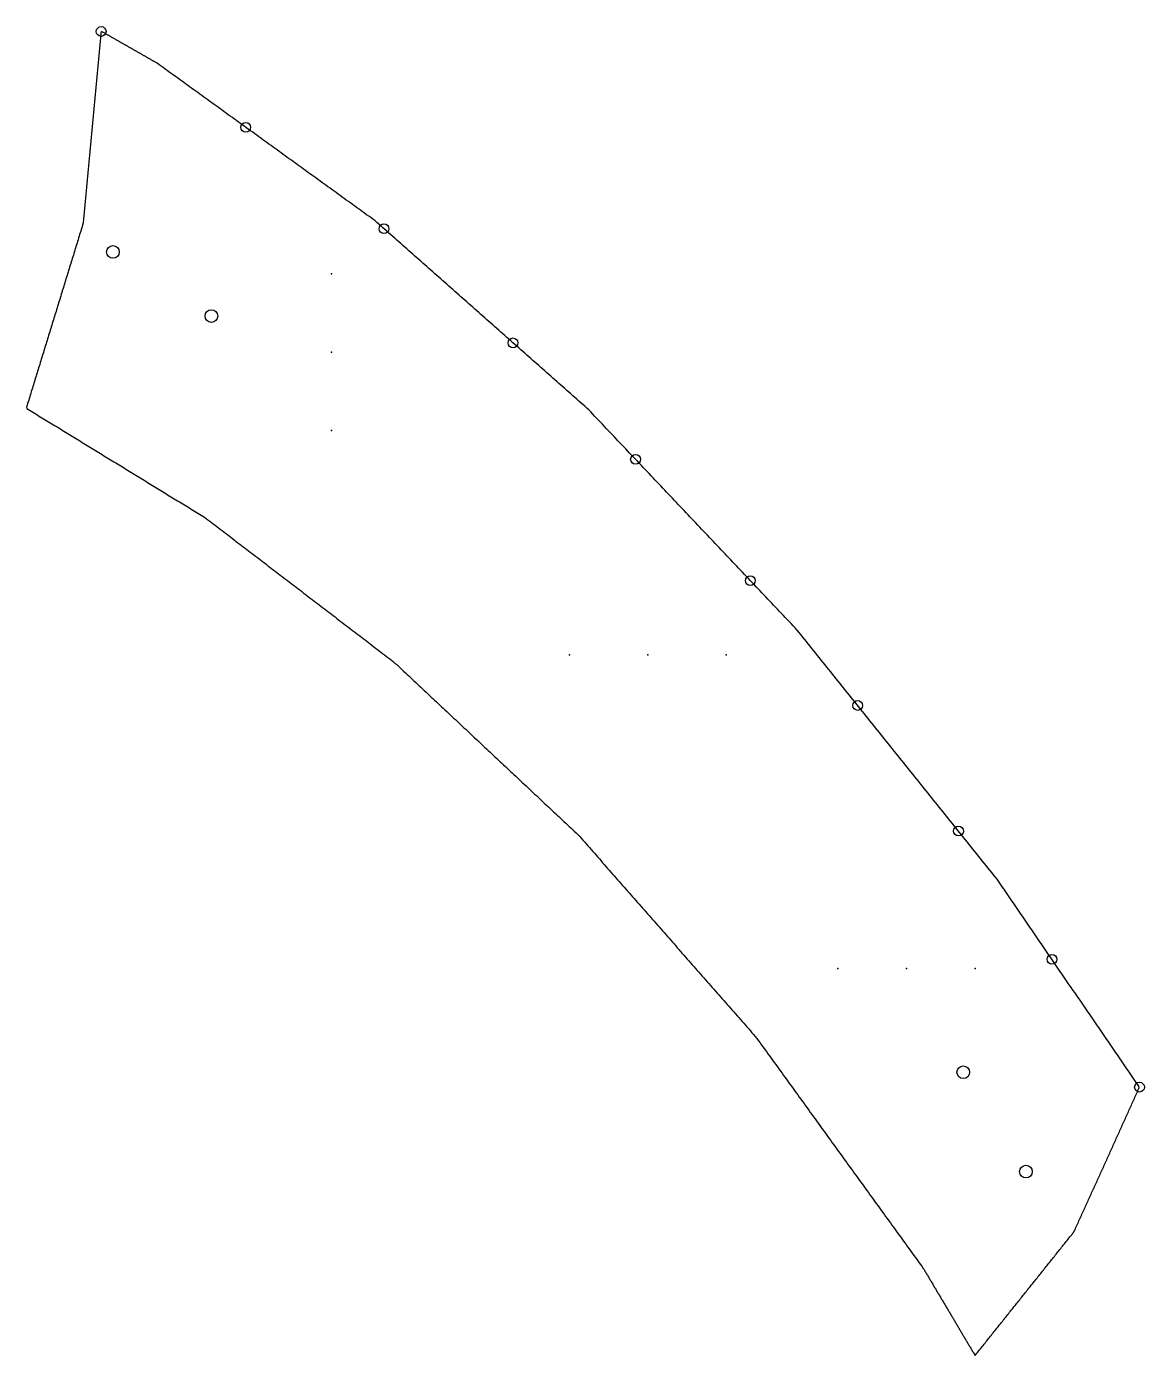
# Model space of a CAD drawing. Extents: x 2 to 431, y 2 to 326.
# Drawn here: x 274.5 to 331.5, y 1.6 to 69.4 of the extents above; entities that cross this region are included whole.
import ezdxf

# ---------------------------------------------------------------- set-up
doc = ezdxf.new("R2010")
doc.units = 0
doc.layers.get('0').update_dxf_attribs({"linetype": 'CONTINUOUS'})
for name, color, linetype in [('DRILLING', 3, 'CONTINUOUS'), ('ENGRAVE', 4, 'CONTINUOUS'), ('RIB_INDICATION', 1, 'CONTINUOUS')]:
    doc.layers.add(name, color=color, linetype=linetype)

# ---------------------------------------------------------------- blocks, each defined once
blk = doc.blocks.new('*U170')
at = {"layer": 'ENGRAVE'}
blk.add_point((0, 0), dxfattribs=at)
blk = doc.blocks.new('*U171')
at = {"layer": 'ENGRAVE', "color": 0, "linetype": 'BYBLOCK'}
for p in [(0, 0), (3.5, 0), (7, 0)]:
    blk.add_blockref('*U170', p, dxfattribs=at)
blk = doc.blocks.new('*U172')
at = {"layer": 'ENGRAVE'}
blk.add_point((0, 0), dxfattribs=at)
blk = doc.blocks.new('*U173')
at = {"layer": 'ENGRAVE', "color": 0, "linetype": 'BYBLOCK'}
for p in [(0, 0), (4, 0), (8, 0)]:
    blk.add_blockref('*U172', p, dxfattribs=at)
blk = doc.blocks.new('*U174')
at = {"layer": 'ENGRAVE'}
blk.add_point((0, 0), dxfattribs=at)
blk = doc.blocks.new('*U175')
at = {"layer": 'ENGRAVE', "color": 0, "linetype": 'BYBLOCK'}
for p in [(0, 0), (4, 0), (8, 0)]:
    blk.add_blockref('*U174', p, dxfattribs=at)

msp = doc.modelspace()

# ---------------------------------------------------------------- linework, layer by layer
msp.add_polyline3d([(278.26, 69.191, 0), (278.252, 69.1, 0), (278.243, 69.009, 0), (278.235, 68.918, 0), (278.226, 68.827, 0), (278.217, 68.737, 0), (278.209, 68.646, 0), (278.2, 68.555, 0), (278.192, 68.464, 0), (278.183, 68.374, 0), (278.175, 68.283, 0), (278.166, 68.192, 0), (278.157, 68.101, 0), (278.149, 68.01, 0), (278.14, 67.92, 0), (278.132, 67.829, 0), (278.123, 67.738, 0), (278.115, 67.647, 0), (278.106, 67.556, 0), (278.097, 67.466, 0), (278.089, 67.375, 0), (278.08, 67.284, 0), (278.072, 67.193, 0), (278.063, 67.103, 0), (278.055, 67.012, 0), (278.046, 66.921, 0), (278.037, 66.83, 0), (278.029, 66.739, 0), (278.02, 66.649, 0), (278.012, 66.558, 0), (278.003, 66.467, 0), (277.995, 66.376, 0), (277.986, 66.285, 0), (277.977, 66.195, 0), (277.969, 66.104, 0), (277.96, 66.013, 0), (277.952, 65.922, 0), (277.943, 65.832, 0), (277.935, 65.741, 0), (277.926, 65.65, 0), (277.917, 65.559, 0), (277.909, 65.468, 0), (277.9, 65.377, 0), (277.892, 65.287, 0), (277.883, 65.196, 0), (277.875, 65.105, 0), (277.866, 65.014, 0), (277.857, 64.924, 0), (277.849, 64.833, 0), (277.84, 64.742, 0), (277.832, 64.651, 0), (277.823, 64.561, 0), (277.815, 64.47, 0), (277.806, 64.379, 0), (277.797, 64.288, 0), (277.789, 64.197, 0), (277.78, 64.106, 0), (277.772, 64.016, 0), (277.763, 63.925, 0), (277.755, 63.834, 0), (277.746, 63.743, 0), (277.737, 63.653, 0), (277.729, 63.562, 0), (277.72, 63.471, 0), (277.712, 63.38, 0), (277.703, 63.289, 0), (277.695, 63.199, 0), (277.686, 63.108, 0), (277.677, 63.017, 0), (277.669, 62.926, 0), (277.66, 62.836, 0), (277.652, 62.745, 0), (277.643, 62.654, 0), (277.635, 62.563, 0), (277.626, 62.472, 0), (277.617, 62.382, 0), (277.609, 62.291, 0), (277.6, 62.2, 0), (277.592, 62.109, 0), (277.583, 62.019, 0), (277.575, 61.928, 0), (277.566, 61.837, 0), (277.557, 61.746, 0), (277.549, 61.655, 0), (277.54, 61.565, 0), (277.532, 61.474, 0), (277.523, 61.383, 0), (277.515, 61.292, 0), (277.506, 61.201, 0), (277.497, 61.111, 0), (277.489, 61.02, 0), (277.48, 60.929, 0), (277.472, 60.838, 0), (277.463, 60.748, 0), (277.455, 60.657, 0), (277.446, 60.566, 0), (277.437, 60.475, 0), (277.429, 60.384, 0), (277.42, 60.294, 0), (277.412, 60.203, 0), (277.403, 60.112, 0), (277.395, 60.021, 0), (277.386, 59.93, 0), (277.377, 59.84, 0), (277.369, 59.749, 0), (277.36, 59.658, 0), (277.352, 59.567, 0), (277.344, 59.484, 0), (277.343, 59.474, 0), (277.342, 59.465, 0), (277.341, 59.456, 0), (277.34, 59.447, 0), (277.338, 59.437, 0), (277.337, 59.428, 0), (277.335, 59.419, 0), (277.334, 59.41, 0), (277.332, 59.4, 0), (277.331, 59.391, 0), (277.329, 59.382, 0), (277.327, 59.373, 0), (277.325, 59.364, 0), (277.323, 59.354, 0), (277.321, 59.345, 0), (277.319, 59.336, 0), (277.316, 59.327, 0), (277.314, 59.318, 0), (277.311, 59.309, 0), (277.309, 59.3, 0), (277.306, 59.291, 0), (277.297, 59.261, 0), (277.27, 59.174, 0), (277.243, 59.086, 0), (277.216, 58.999, 0), (277.19, 58.912, 0), (277.163, 58.825, 0), (277.136, 58.738, 0), (277.109, 58.651, 0), (277.082, 58.563, 0), (277.055, 58.476, 0), (277.029, 58.389, 0), (277.002, 58.302, 0), (276.975, 58.215, 0), (276.948, 58.128, 0), (276.921, 58.041, 0), (276.894, 57.953, 0), (276.868, 57.866, 0), (276.841, 57.779, 0), (276.814, 57.692, 0), (276.787, 57.605, 0), (276.76, 57.518, 0), (276.734, 57.431, 0), (276.707, 57.343, 0), (276.68, 57.256, 0), (276.653, 57.169, 0), (276.626, 57.082, 0), (276.599, 56.995, 0), (276.573, 56.907, 0), (276.546, 56.82, 0), (276.519, 56.733, 0), (276.492, 56.646, 0), (276.465, 56.559, 0), (276.438, 56.472, 0), (276.412, 56.385, 0), (276.385, 56.297, 0), (276.358, 56.21, 0), (276.331, 56.123, 0), (276.304, 56.036, 0), (276.278, 55.949, 0), (276.251, 55.862, 0), (276.224, 55.775, 0), (276.197, 55.687, 0), (276.17, 55.6, 0), (276.143, 55.513, 0), (276.117, 55.426, 0), (276.09, 55.339, 0), (276.063, 55.252, 0), (276.036, 55.164, 0), (276.009, 55.077, 0), (275.982, 54.99, 0), (275.956, 54.903, 0), (275.929, 54.816, 0), (275.902, 54.729, 0), (275.875, 54.642, 0), (275.848, 54.554, 0), (275.822, 54.467, 0), (275.795, 54.38, 0), (275.768, 54.293, 0), (275.741, 54.206, 0), (275.714, 54.119, 0), (275.687, 54.031, 0), (275.661, 53.944, 0), (275.634, 53.857, 0), (275.607, 53.77, 0), (275.58, 53.683, 0), (275.553, 53.596, 0), (275.526, 53.508, 0), (275.5, 53.421, 0), (275.473, 53.334, 0), (275.446, 53.247, 0), (275.419, 53.16, 0), (275.392, 53.073, 0), (275.366, 52.986, 0), (275.339, 52.898, 0), (275.312, 52.811, 0), (275.285, 52.724, 0), (275.258, 52.637, 0), (275.231, 52.55, 0), (275.205, 52.463, 0), (275.178, 52.376, 0), (275.151, 52.288, 0), (275.124, 52.201, 0), (275.097, 52.114, 0), (275.07, 52.027, 0), (275.044, 51.94, 0), (275.017, 51.852, 0), (274.99, 51.765, 0), (274.963, 51.678, 0), (274.936, 51.591, 0), (274.91, 51.504, 0), (274.883, 51.417, 0), (274.856, 51.33, 0), (274.829, 51.242, 0), (274.802, 51.155, 0), (274.775, 51.068, 0), (274.749, 50.981, 0), (274.722, 50.894, 0), (274.695, 50.807, 0), (274.668, 50.719, 0), (274.641, 50.632, 0), (274.614, 50.545, 0), (274.588, 50.458, 0), (274.561, 50.371, 0), (274.534, 50.284, 0), (274.507, 50.197, 0), (274.48, 50.109, 0), (274.454, 50.022, 0), (274.467, 49.948, 0), (274.553, 49.895, 0), (274.638, 49.843, 0), (274.724, 49.791, 0), (274.81, 49.738, 0), (274.895, 49.686, 0), (274.981, 49.633, 0), (275.066, 49.581, 0), (275.152, 49.529, 0), (275.237, 49.477, 0), (275.323, 49.424, 0), (275.408, 49.372, 0), (275.494, 49.319, 0), (275.579, 49.267, 0), (275.665, 49.215, 0), (275.75, 49.162, 0), (275.836, 49.11, 0), (275.921, 49.058, 0), (276.007, 49.005, 0), (276.093, 48.953, 0), (276.178, 48.901, 0), (276.264, 48.848, 0), (276.349, 48.796, 0), (276.435, 48.743, 0), (276.52, 48.691, 0), (276.606, 48.639, 0), (276.691, 48.586, 0), (276.777, 48.534, 0), (276.862, 48.482, 0), (276.948, 48.429, 0), (277.033, 48.377, 0), (277.119, 48.325, 0), (277.205, 48.272, 0), (277.29, 48.22, 0), (277.376, 48.167, 0), (277.461, 48.115, 0), (277.547, 48.063, 0), (277.632, 48.01, 0), (277.718, 47.958, 0), (277.803, 47.906, 0), (277.889, 47.853, 0), (277.974, 47.801, 0), (278.06, 47.748, 0), (278.145, 47.696, 0), (278.231, 47.644, 0), (278.316, 47.592, 0), (278.402, 47.539, 0), (278.488, 47.487, 0), (278.573, 47.434, 0), (278.659, 47.382, 0), (278.744, 47.33, 0), (278.83, 47.277, 0), (278.915, 47.225, 0), (279.001, 47.173, 0), (279.086, 47.12, 0), (279.172, 47.068, 0), (279.257, 47.016, 0), (279.343, 46.963, 0), (279.428, 46.911, 0), (279.514, 46.858, 0), (279.599, 46.806, 0), (279.685, 46.754, 0), (279.771, 46.701, 0), (279.856, 46.649, 0), (279.942, 46.597, 0), (280.027, 46.544, 0), (280.113, 46.492, 0), (280.198, 46.44, 0), (280.284, 46.387, 0), (280.369, 46.335, 0), (280.455, 46.282, 0), (280.54, 46.23, 0), (280.626, 46.178, 0), (280.711, 46.125, 0), (280.797, 46.073, 0), (280.882, 46.021, 0), (280.968, 45.968, 0), (281.054, 45.916, 0), (281.139, 45.864, 0), (281.225, 45.811, 0), (281.31, 45.759, 0), (281.396, 45.706, 0), (281.481, 45.654, 0), (281.567, 45.602, 0), (281.652, 45.549, 0), (281.738, 45.497, 0), (281.823, 45.445, 0), (281.909, 45.392, 0), (281.994, 45.34, 0), (282.08, 45.288, 0), (282.165, 45.235, 0), (282.251, 45.183, 0), (282.337, 45.13, 0), (282.422, 45.078, 0), (282.508, 45.026, 0), (282.593, 44.973, 0), (282.679, 44.921, 0), (282.764, 44.869, 0), (282.85, 44.816, 0), (282.935, 44.764, 0), (283.021, 44.712, 0), (283.106, 44.659, 0), (283.192, 44.607, 0), (283.277, 44.554, 0), (283.363, 44.502, 0), (283.449, 44.45, 0), (283.534, 44.398, 0), (283.622, 44.338, 0), (283.712, 44.269, 0), (283.802, 44.2, 0), (283.892, 44.131, 0), (283.982, 44.062, 0), (284.072, 43.993, 0), (284.162, 43.924, 0), (284.252, 43.855, 0), (284.342, 43.786, 0), (284.432, 43.717, 0), (284.522, 43.648, 0), (284.612, 43.58, 0), (284.702, 43.511, 0), (284.792, 43.442, 0), (284.882, 43.373, 0), (284.972, 43.304, 0), (285.063, 43.235, 0), (285.153, 43.166, 0), (285.243, 43.097, 0), (285.333, 43.028, 0), (285.423, 42.959, 0), (285.513, 42.89, 0), (285.603, 42.821, 0), (285.693, 42.752, 0), (285.783, 42.684, 0), (285.873, 42.615, 0), (285.963, 42.546, 0), (286.053, 42.477, 0), (286.143, 42.408, 0), (286.233, 42.339, 0), (286.323, 42.27, 0), (286.413, 42.201, 0), (286.503, 42.132, 0), (286.594, 42.063, 0), (286.684, 41.994, 0), (286.774, 41.925, 0), (286.864, 41.856, 0), (286.954, 41.788, 0), (287.044, 41.719, 0), (287.134, 41.65, 0), (287.224, 41.581, 0), (287.314, 41.512, 0), (287.404, 41.443, 0), (287.494, 41.374, 0), (287.584, 41.305, 0), (287.674, 41.236, 0), (287.764, 41.167, 0), (287.854, 41.098, 0), (287.944, 41.029, 0), (288.034, 40.96, 0), (288.124, 40.892, 0), (288.215, 40.823, 0), (288.305, 40.754, 0), (288.395, 40.685, 0), (288.485, 40.616, 0), (288.575, 40.547, 0), (288.665, 40.478, 0), (288.755, 40.409, 0), (288.845, 40.34, 0), (288.935, 40.271, 0), (289.025, 40.202, 0), (289.115, 40.133, 0), (289.205, 40.064, 0), (289.295, 39.995, 0), (289.385, 39.927, 0), (289.475, 39.858, 0), (289.565, 39.789, 0), (289.655, 39.72, 0), (289.745, 39.651, 0), (289.836, 39.582, 0), (289.926, 39.513, 0), (290.016, 39.444, 0), (290.106, 39.375, 0), (290.196, 39.306, 0), (290.286, 39.237, 0), (290.376, 39.168, 0), (290.466, 39.099, 0), (290.556, 39.031, 0), (290.646, 38.962, 0), (290.736, 38.893, 0), (290.826, 38.824, 0), (290.916, 38.755, 0), (291.006, 38.686, 0), (291.096, 38.617, 0), (291.186, 38.548, 0), (291.276, 38.479, 0), (291.367, 38.41, 0), (291.457, 38.341, 0), (291.547, 38.272, 0), (291.637, 38.203, 0), (291.727, 38.135, 0), (291.817, 38.066, 0), (291.907, 37.997, 0), (291.997, 37.928, 0), (292.087, 37.859, 0), (292.177, 37.79, 0), (292.267, 37.721, 0), (292.357, 37.652, 0), (292.447, 37.583, 0), (292.537, 37.514, 0), (292.627, 37.445, 0), (292.717, 37.377, 0), (292.807, 37.307, 0), (292.897, 37.239, 0), (292.988, 37.17, 0), (293.078, 37.101, 0), (293.168, 37.032, 0), (293.257, 36.956, 0), (293.345, 36.873, 0), (293.433, 36.791, 0), (293.521, 36.708, 0), (293.609, 36.625, 0), (293.697, 36.543, 0), (293.785, 36.46, 0), (293.873, 36.378, 0), (293.961, 36.295, 0), (294.049, 36.213, 0), (294.137, 36.13, 0), (294.225, 36.048, 0), (294.313, 35.965, 0), (294.401, 35.883, 0), (294.489, 35.8, 0), (294.577, 35.718, 0), (294.665, 35.635, 0), (294.753, 35.553, 0), (294.841, 35.47, 0), (294.929, 35.387, 0), (295.017, 35.305, 0), (295.105, 35.222, 0), (295.193, 35.14, 0), (295.281, 35.057, 0), (295.369, 34.975, 0), (295.457, 34.892, 0), (295.545, 34.81, 0), (295.633, 34.727, 0), (295.721, 34.645, 0), (295.809, 34.562, 0), (295.897, 34.48, 0), (295.985, 34.397, 0), (296.073, 34.314, 0), (296.161, 34.232, 0), (296.249, 34.149, 0), (296.337, 34.067, 0), (296.425, 33.984, 0), (296.513, 33.902, 0), (296.601, 33.819, 0), (296.689, 33.737, 0), (296.777, 33.654, 0), (296.865, 33.572, 0), (296.953, 33.489, 0), (297.041, 33.407, 0), (297.129, 33.324, 0), (297.217, 33.242, 0), (297.305, 33.159, 0), (297.393, 33.076, 0), (297.481, 32.994, 0), (297.569, 32.911, 0), (297.657, 32.829, 0), (297.745, 32.746, 0), (297.833, 32.664, 0), (297.921, 32.581, 0), (298.009, 32.499, 0), (298.097, 32.416, 0), (298.185, 32.334, 0), (298.273, 32.251, 0), (298.361, 32.169, 0), (298.449, 32.086, 0), (298.537, 32.004, 0), (298.625, 31.921, 0), (298.713, 31.838, 0), (298.801, 31.756, 0), (298.889, 31.673, 0), (298.977, 31.591, 0), (299.065, 31.508, 0), (299.153, 31.426, 0), (299.241, 31.343, 0), (299.329, 31.261, 0), (299.417, 31.178, 0), (299.505, 31.096, 0), (299.593, 31.013, 0), (299.681, 30.93, 0), (299.769, 30.848, 0), (299.857, 30.765, 0), (299.945, 30.683, 0), (300.033, 30.6, 0), (300.121, 30.518, 0), (300.209, 30.435, 0), (300.297, 30.353, 0), (300.385, 30.27, 0), (300.473, 30.188, 0), (300.561, 30.105, 0), (300.649, 30.023, 0), (300.737, 29.94, 0), (300.825, 29.858, 0), (300.913, 29.775, 0), (301.001, 29.692, 0), (301.089, 29.61, 0), (301.177, 29.527, 0), (301.265, 29.445, 0), (301.353, 29.362, 0), (301.441, 29.28, 0), (301.529, 29.197, 0), (301.617, 29.115, 0), (301.705, 29.032, 0), (301.793, 28.95, 0), (301.881, 28.867, 0), (301.969, 28.785, 0), (302.057, 28.702, 0), (302.145, 28.619, 0), (302.233, 28.537, 0), (302.321, 28.454, 0), (302.409, 28.372, 0), (302.497, 28.289, 0), (302.585, 28.207, 0), (302.671, 28.116, 0), (302.755, 28.019, 0), (302.84, 27.923, 0), (302.925, 27.826, 0), (303.009, 27.73, 0), (303.094, 27.633, 0), (303.179, 27.537, 0), (303.264, 27.44, 0), (303.348, 27.344, 0), (303.433, 27.247, 0), (303.518, 27.151, 0), (303.602, 27.055, 0), (303.687, 26.958, 0), (303.772, 26.862, 0), (303.856, 26.765, 0), (303.941, 26.669, 0), (304.026, 26.572, 0), (304.11, 26.476, 0), (304.195, 26.38, 0), (304.28, 26.283, 0), (304.365, 26.187, 0), (304.449, 26.09, 0), (304.534, 25.994, 0), (304.619, 25.897, 0), (304.703, 25.801, 0), (304.788, 25.704, 0), (304.873, 25.608, 0), (304.957, 25.512, 0), (305.042, 25.415, 0), (305.127, 25.319, 0), (305.211, 25.222, 0), (305.296, 25.126, 0), (305.381, 25.029, 0), (305.465, 24.933, 0), (305.55, 24.836, 0), (305.635, 24.74, 0), (305.72, 24.643, 0), (305.804, 24.547, 0), (305.889, 24.451, 0), (305.974, 24.354, 0), (306.058, 24.258, 0), (306.143, 24.161, 0), (306.228, 24.065, 0), (306.312, 23.968, 0), (306.397, 23.872, 0), (306.482, 23.776, 0), (306.566, 23.679, 0), (306.651, 23.583, 0), (306.736, 23.486, 0), (306.821, 23.39, 0), (306.905, 23.293, 0), (306.99, 23.197, 0), (307.075, 23.1, 0), (307.159, 23.004, 0), (307.244, 22.907, 0), (307.329, 22.811, 0), (307.413, 22.715, 0), (307.498, 22.618, 0), (307.583, 22.522, 0), (307.667, 22.425, 0), (307.752, 22.329, 0), (307.837, 22.232, 0), (307.921, 22.136, 0), (308.006, 22.04, 0), (308.091, 21.943, 0), (308.176, 21.847, 0), (308.26, 21.75, 0), (308.345, 21.654, 0), (308.43, 21.557, 0), (308.514, 21.461, 0), (308.599, 21.364, 0), (308.684, 21.268, 0), (308.768, 21.171, 0), (308.853, 21.075, 0), (308.938, 20.979, 0), (309.022, 20.882, 0), (309.107, 20.786, 0), (309.192, 20.689, 0), (309.277, 20.593, 0), (309.361, 20.496, 0), (309.446, 20.4, 0), (309.531, 20.303, 0), (309.615, 20.207, 0), (309.7, 20.11, 0), (309.785, 20.014, 0), (309.869, 19.918, 0), (309.954, 19.821, 0), (310.039, 19.725, 0), (310.123, 19.628, 0), (310.208, 19.532, 0), (310.293, 19.435, 0), (310.377, 19.339, 0), (310.462, 19.242, 0), (310.547, 19.146, 0), (310.632, 19.05, 0), (310.716, 18.953, 0), (310.801, 18.857, 0), (310.886, 18.76, 0), (310.97, 18.664, 0), (311.055, 18.567, 0), (311.14, 18.471, 0), (311.224, 18.375, 0), (311.309, 18.278, 0), (311.394, 18.182, 0), (311.478, 18.085, 0), (311.563, 17.989, 0), (311.648, 17.892, 0), (311.729, 17.786, 0), (311.809, 17.675, 0), (311.889, 17.564, 0), (311.97, 17.454, 0), (312.05, 17.343, 0), (312.13, 17.232, 0), (312.21, 17.122, 0), (312.29, 17.011, 0), (312.37, 16.9, 0), (312.45, 16.79, 0), (312.53, 16.679, 0), (312.611, 16.568, 0), (312.691, 16.458, 0), (312.771, 16.347, 0), (312.851, 16.236, 0), (312.931, 16.126, 0), (313.011, 16.015, 0), (313.091, 15.904, 0), (313.171, 15.794, 0), (313.252, 15.683, 0), (313.332, 15.572, 0), (313.412, 15.462, 0), (313.492, 15.351, 0), (313.572, 15.241, 0), (313.652, 15.13, 0), (313.732, 15.019, 0), (313.812, 14.909, 0), (313.893, 14.798, 0), (313.973, 14.687, 0), (314.053, 14.576, 0), (314.133, 14.466, 0), (314.213, 14.355, 0), (314.293, 14.245, 0), (314.373, 14.134, 0), (314.453, 14.023, 0), (314.534, 13.913, 0), (314.614, 13.802, 0), (314.694, 13.691, 0), (314.774, 13.581, 0), (314.854, 13.47, 0), (314.934, 13.359, 0), (315.014, 13.249, 0), (315.094, 13.138, 0), (315.175, 13.027, 0), (315.255, 12.917, 0), (315.335, 12.806, 0), (315.415, 12.695, 0), (315.495, 12.585, 0), (315.575, 12.474, 0), (315.655, 12.363, 0), (315.735, 12.253, 0), (315.815, 12.142, 0), (315.896, 12.031, 0), (315.976, 11.921, 0), (316.056, 11.81, 0), (316.136, 11.7, 0), (316.216, 11.589, 0), (316.296, 11.478, 0), (316.376, 11.367, 0), (316.456, 11.257, 0), (316.537, 11.146, 0), (316.617, 11.036, 0), (316.697, 10.925, 0), (316.777, 10.814, 0), (316.857, 10.704, 0), (316.937, 10.593, 0), (317.017, 10.482, 0), (317.097, 10.372, 0), (317.178, 10.261, 0), (317.258, 10.15, 0), (317.338, 10.04, 0), (317.418, 9.929, 0), (317.498, 9.818, 0), (317.578, 9.708, 0), (317.658, 9.597, 0), (317.738, 9.486, 0), (317.819, 9.376, 0), (317.899, 9.265, 0), (317.979, 9.154, 0), (318.059, 9.044, 0), (318.139, 8.933, 0), (318.219, 8.822, 0), (318.299, 8.712, 0), (318.379, 8.601, 0), (318.46, 8.49, 0), (318.54, 8.38, 0), (318.62, 8.269, 0), (318.7, 8.158, 0), (318.78, 8.048, 0), (318.86, 7.937, 0), (318.94, 7.827, 0), (319.02, 7.716, 0), (319.101, 7.605, 0), (319.181, 7.495, 0), (319.261, 7.384, 0), (319.341, 7.273, 0), (319.421, 7.163, 0), (319.501, 7.052, 0), (319.581, 6.941, 0), (319.661, 6.831, 0), (319.742, 6.72, 0), (319.822, 6.609, 0), (319.902, 6.499, 0), (319.982, 6.388, 0), (320.062, 6.277, 0), (320.142, 6.167, 0), (320.222, 6.056, 0), (320.257, 6.002, 0), (320.282, 5.96, 0), (320.306, 5.919, 0), (320.331, 5.877, 0), (320.356, 5.836, 0), (320.38, 5.795, 0), (320.405, 5.753, 0), (320.429, 5.712, 0), (320.454, 5.671, 0), (320.478, 5.629, 0), (320.503, 5.588, 0), (320.527, 5.546, 0), (320.552, 5.505, 0), (320.577, 5.464, 0), (320.601, 5.422, 0), (320.626, 5.381, 0), (320.65, 5.34, 0), (320.675, 5.298, 0), (320.699, 5.257, 0), (320.724, 5.216, 0), (320.748, 5.174, 0), (320.773, 5.133, 0), (320.798, 5.091, 0), (320.822, 5.05, 0), (320.847, 5.009, 0), (320.871, 4.967, 0), (320.896, 4.926, 0), (320.92, 4.885, 0), (320.945, 4.843, 0), (320.97, 4.802, 0), (320.994, 4.76, 0), (321.019, 4.719, 0), (321.043, 4.678, 0), (321.068, 4.636, 0), (321.092, 4.595, 0), (321.117, 4.554, 0), (321.141, 4.512, 0), (321.166, 4.471, 0), (321.191, 4.429, 0), (321.215, 4.388, 0), (321.24, 4.347, 0), (321.264, 4.305, 0), (321.289, 4.264, 0), (321.313, 4.223, 0), (321.338, 4.181, 0), (321.362, 4.14, 0), (321.387, 4.098, 0), (321.412, 4.057, 0), (321.436, 4.016, 0), (321.461, 3.974, 0), (321.485, 3.933, 0), (321.51, 3.892, 0), (321.534, 3.85, 0), (321.559, 3.809, 0), (321.584, 3.767, 0), (321.608, 3.726, 0), (321.633, 3.685, 0), (321.657, 3.643, 0), (321.682, 3.602, 0), (321.706, 3.561, 0), (321.731, 3.519, 0), (321.755, 3.478, 0), (321.78, 3.436, 0), (321.805, 3.395, 0), (321.829, 3.354, 0), (321.854, 3.312, 0), (321.878, 3.271, 0), (321.903, 3.23, 0), (321.927, 3.188, 0), (321.952, 3.147, 0), (321.977, 3.105, 0), (322.001, 3.064, 0), (322.026, 3.023, 0), (322.05, 2.981, 0), (322.075, 2.94, 0), (322.099, 2.899, 0), (322.124, 2.857, 0), (322.148, 2.816, 0), (322.173, 2.774, 0), (322.198, 2.733, 0), (322.222, 2.692, 0), (322.247, 2.65, 0), (322.271, 2.609, 0), (322.296, 2.568, 0), (322.32, 2.526, 0), (322.345, 2.485, 0), (322.369, 2.443, 0), (322.394, 2.402, 0), (322.419, 2.361, 0), (322.443, 2.319, 0), (322.468, 2.278, 0), (322.492, 2.237, 0), (322.517, 2.195, 0), (322.541, 2.154, 0), (322.566, 2.112, 0), (322.591, 2.071, 0), (322.615, 2.03, 0), (322.64, 1.988, 0), (322.664, 1.947, 0), (322.689, 1.906, 0), (322.713, 1.864, 0), (322.738, 1.823, 0), (322.762, 1.781, 0), (322.787, 1.74, 0), (322.812, 1.699, 0), (322.836, 1.657, 0), (322.861, 1.616, 0), (322.905, 1.664, 0), (322.952, 1.723, 0), (322.998, 1.781, 0), (323.045, 1.839, 0), (323.091, 1.897, 0), (323.138, 1.955, 0), (323.184, 2.014, 0), (323.231, 2.072, 0), (323.278, 2.13, 0), (323.324, 2.188, 0), (323.371, 2.247, 0), (323.417, 2.305, 0), (323.464, 2.363, 0), (323.51, 2.421, 0), (323.557, 2.479, 0), (323.603, 2.538, 0), (323.65, 2.596, 0), (323.697, 2.654, 0), (323.743, 2.712, 0), (323.79, 2.77, 0), (323.836, 2.829, 0), (323.883, 2.887, 0), (323.929, 2.945, 0), (323.976, 3.003, 0), (324.022, 3.062, 0), (324.069, 3.12, 0), (324.116, 3.178, 0), (324.162, 3.236, 0), (324.209, 3.294, 0), (324.255, 3.353, 0), (324.302, 3.411, 0), (324.348, 3.469, 0), (324.395, 3.527, 0), (324.442, 3.585, 0), (324.488, 3.644, 0), (324.535, 3.702, 0), (324.581, 3.76, 0), (324.628, 3.818, 0), (324.674, 3.877, 0), (324.721, 3.935, 0), (324.767, 3.993, 0), (324.814, 4.051, 0), (324.861, 4.109, 0), (324.907, 4.168, 0), (324.954, 4.226, 0), (325, 4.284, 0), (325.047, 4.342, 0), (325.093, 4.4, 0), (325.14, 4.459, 0), (325.186, 4.517, 0), (325.233, 4.575, 0), (325.28, 4.633, 0), (325.326, 4.692, 0), (325.373, 4.75, 0), (325.419, 4.808, 0), (325.466, 4.866, 0), (325.512, 4.924, 0), (325.559, 4.983, 0), (325.606, 5.041, 0), (325.652, 5.099, 0), (325.699, 5.157, 0), (325.745, 5.215, 0), (325.792, 5.274, 0), (325.838, 5.332, 0), (325.885, 5.39, 0), (325.931, 5.448, 0), (325.978, 5.507, 0), (326.025, 5.565, 0), (326.071, 5.623, 0), (326.118, 5.681, 0), (326.164, 5.739, 0), (326.211, 5.798, 0), (326.257, 5.856, 0), (326.304, 5.914, 0), (326.35, 5.972, 0), (326.397, 6.031, 0), (326.444, 6.089, 0), (326.49, 6.147, 0), (326.537, 6.205, 0), (326.583, 6.263, 0), (326.63, 6.322, 0), (326.676, 6.38, 0), (326.723, 6.438, 0), (326.769, 6.496, 0), (326.816, 6.554, 0), (326.863, 6.613, 0), (326.909, 6.671, 0), (326.956, 6.729, 0), (327.002, 6.787, 0), (327.049, 6.846, 0), (327.095, 6.904, 0), (327.142, 6.962, 0), (327.189, 7.02, 0), (327.235, 7.078, 0), (327.282, 7.137, 0), (327.328, 7.195, 0), (327.375, 7.253, 0), (327.421, 7.311, 0), (327.468, 7.369, 0), (327.514, 7.428, 0), (327.561, 7.486, 0), (327.608, 7.544, 0), (327.654, 7.602, 0), (327.701, 7.661, 0), (327.747, 7.719, 0), (327.794, 7.777, 0), (327.84, 7.835, 0), (327.846, 7.843, 0), (327.852, 7.85, 0), (327.858, 7.858, 0), (327.864, 7.865, 0), (327.869, 7.873, 0), (327.875, 7.88, 0), (327.88, 7.888, 0), (327.885, 7.896, 0), (327.891, 7.904, 0), (327.896, 7.911, 0), (327.901, 7.919, 0), (327.906, 7.927, 0), (327.911, 7.935, 0), (327.916, 7.943, 0), (327.921, 7.951, 0), (327.925, 7.959, 0), (327.93, 7.968, 0), (327.935, 7.976, 0), (327.939, 7.984, 0), (327.943, 7.992, 0), (327.948, 8.001, 0), (327.952, 8.009, 0), (327.956, 8.017, 0), (327.96, 8.026, 0), (327.964, 8.034, 0), (327.968, 8.043, 0), (327.982, 8.073, 0), (328.013, 8.141, 0), (328.044, 8.209, 0), (328.074, 8.277, 0), (328.105, 8.345, 0), (328.136, 8.413, 0), (328.167, 8.481, 0), (328.197, 8.549, 0), (328.228, 8.616, 0), (328.259, 8.684, 0), (328.29, 8.752, 0), (328.32, 8.82, 0), (328.351, 8.888, 0), (328.382, 8.956, 0), (328.412, 9.024, 0), (328.443, 9.092, 0), (328.474, 9.16, 0), (328.505, 9.228, 0), (328.535, 9.296, 0), (328.566, 9.363, 0), (328.597, 9.431, 0), (328.628, 9.499, 0), (328.658, 9.567, 0), (328.689, 9.635, 0), (328.72, 9.703, 0), (328.751, 9.771, 0), (328.781, 9.839, 0), (328.812, 9.907, 0), (328.843, 9.975, 0), (328.873, 10.043, 0), (328.904, 10.111, 0), (328.935, 10.178, 0), (328.966, 10.246, 0), (328.996, 10.314, 0), (329.027, 10.382, 0), (329.058, 10.45, 0), (329.089, 10.518, 0), (329.119, 10.586, 0), (329.15, 10.654, 0), (329.181, 10.722, 0), (329.212, 10.79, 0), (329.242, 10.858, 0), (329.273, 10.925, 0), (329.304, 10.993, 0), (329.334, 11.061, 0), (329.365, 11.129, 0), (329.396, 11.197, 0), (329.427, 11.265, 0), (329.457, 11.333, 0), (329.488, 11.401, 0), (329.519, 11.469, 0), (329.55, 11.537, 0), (329.58, 11.605, 0), (329.611, 11.672, 0), (329.642, 11.74, 0), (329.672, 11.808, 0), (329.703, 11.876, 0), (329.734, 11.944, 0), (329.765, 12.012, 0), (329.795, 12.08, 0), (329.826, 12.148, 0), (329.857, 12.216, 0), (329.888, 12.284, 0), (329.918, 12.352, 0), (329.949, 12.42, 0), (329.98, 12.488, 0), (330.011, 12.555, 0), (330.041, 12.623, 0), (330.072, 12.691, 0), (330.103, 12.759, 0), (330.133, 12.827, 0), (330.164, 12.895, 0), (330.195, 12.963, 0), (330.226, 13.031, 0), (330.256, 13.099, 0), (330.287, 13.167, 0), (330.318, 13.235, 0), (330.349, 13.302, 0), (330.379, 13.37, 0), (330.41, 13.438, 0), (330.441, 13.506, 0), (330.472, 13.574, 0), (330.502, 13.642, 0), (330.533, 13.71, 0), (330.564, 13.778, 0), (330.594, 13.846, 0), (330.625, 13.914, 0), (330.656, 13.982, 0), (330.687, 14.05, 0), (330.717, 14.117, 0), (330.748, 14.185, 0), (330.779, 14.253, 0), (330.81, 14.321, 0), (330.84, 14.389, 0), (330.871, 14.457, 0), (330.902, 14.525, 0), (330.933, 14.593, 0), (330.963, 14.661, 0), (330.994, 14.729, 0), (331.025, 14.796, 0), (331.055, 14.864, 0), (331.086, 14.932, 0), (331.117, 15, 0), (331.148, 15.068, 0), (331.178, 15.136, 0), (331.209, 15.204, 0), (331.24, 15.272, 0), (331.225, 15.354, 0), (331.157, 15.454, 0), (331.088, 15.554, 0), (331.02, 15.654, 0), (330.952, 15.753, 0), (330.883, 15.853, 0), (330.815, 15.953, 0), (330.747, 16.052, 0), (330.679, 16.152, 0), (330.61, 16.252, 0), (330.542, 16.351, 0), (330.474, 16.451, 0), (330.405, 16.551, 0), (330.337, 16.651, 0), (330.269, 16.75, 0), (330.201, 16.85, 0), (330.132, 16.95, 0), (330.064, 17.049, 0), (329.996, 17.149, 0), (329.927, 17.249, 0), (329.859, 17.348, 0), (329.791, 17.448, 0), (329.722, 17.548, 0), (329.654, 17.648, 0), (329.586, 17.747, 0), (329.518, 17.847, 0), (329.449, 17.947, 0), (329.381, 18.046, 0), (329.313, 18.146, 0), (329.244, 18.246, 0), (329.176, 18.345, 0), (329.108, 18.445, 0), (329.039, 18.545, 0), (328.971, 18.645, 0), (328.903, 18.744, 0), (328.835, 18.844, 0), (328.766, 18.944, 0), (328.698, 19.043, 0), (328.63, 19.143, 0), (328.561, 19.243, 0), (328.493, 19.342, 0), (328.425, 19.442, 0), (328.356, 19.542, 0), (328.288, 19.642, 0), (328.22, 19.741, 0), (328.152, 19.841, 0), (328.083, 19.941, 0), (328.015, 20.04, 0), (327.947, 20.14, 0), (327.878, 20.24, 0), (327.81, 20.339, 0), (327.742, 20.439, 0), (327.673, 20.539, 0), (327.605, 20.639, 0), (327.537, 20.738, 0), (327.469, 20.838, 0), (327.4, 20.938, 0), (327.332, 21.037, 0), (327.264, 21.137, 0), (327.195, 21.237, 0), (327.127, 21.336, 0), (327.059, 21.436, 0), (326.99, 21.536, 0), (326.922, 21.636, 0), (326.854, 21.735, 0), (326.786, 21.835, 0), (326.717, 21.935, 0), (326.649, 22.034, 0), (326.581, 22.134, 0), (326.512, 22.234, 0), (326.444, 22.333, 0), (326.376, 22.433, 0), (326.307, 22.533, 0), (326.239, 22.633, 0), (326.171, 22.732, 0), (326.103, 22.832, 0), (326.034, 22.932, 0), (325.966, 23.031, 0), (325.898, 23.131, 0), (325.829, 23.231, 0), (325.761, 23.33, 0), (325.693, 23.43, 0), (325.624, 23.53, 0), (325.556, 23.629, 0), (325.488, 23.729, 0), (325.42, 23.829, 0), (325.351, 23.928, 0), (325.283, 24.028, 0), (325.215, 24.128, 0), (325.146, 24.228, 0), (325.078, 24.327, 0), (325.01, 24.427, 0), (324.941, 24.527, 0), (324.873, 24.626, 0), (324.805, 24.726, 0), (324.737, 24.826, 0), (324.668, 24.925, 0), (324.6, 25.025, 0), (324.532, 25.125, 0), (324.463, 25.225, 0), (324.395, 25.324, 0), (324.327, 25.424, 0), (324.259, 25.524, 0), (324.19, 25.623, 0), (324.122, 25.723, 0), (324.054, 25.823, 0), (323.985, 25.922, 0), (323.902, 26.033, 0), (323.806, 26.152, 0), (323.711, 26.271, 0), (323.615, 26.39, 0), (323.52, 26.509, 0), (323.424, 26.628, 0), (323.329, 26.747, 0), (323.233, 26.866, 0), (323.138, 26.985, 0), (323.042, 27.104, 0), (322.947, 27.223, 0), (322.851, 27.342, 0), (322.755, 27.461, 0), (322.66, 27.58, 0), (322.564, 27.698, 0), (322.469, 27.817, 0), (322.373, 27.936, 0), (322.278, 28.055, 0), (322.182, 28.174, 0), (322.087, 28.293, 0), (321.991, 28.412, 0), (321.896, 28.531, 0), (321.8, 28.65, 0), (321.704, 28.769, 0), (321.609, 28.888, 0), (321.513, 29.007, 0), (321.418, 29.126, 0), (321.322, 29.245, 0), (321.227, 29.364, 0), (321.131, 29.483, 0), (321.036, 29.602, 0), (320.94, 29.721, 0), (320.844, 29.84, 0), (320.749, 29.959, 0), (320.653, 30.078, 0), (320.558, 30.197, 0), (320.462, 30.316, 0), (320.367, 30.435, 0), (320.271, 30.554, 0), (320.176, 30.673, 0), (320.08, 30.792, 0), (319.985, 30.911, 0), (319.889, 31.03, 0), (319.793, 31.149, 0), (319.698, 31.268, 0), (319.602, 31.387, 0), (319.507, 31.506, 0), (319.411, 31.625, 0), (319.316, 31.744, 0), (319.22, 31.863, 0), (319.125, 31.982, 0), (319.029, 32.101, 0), (318.934, 32.22, 0), (318.838, 32.339, 0), (318.742, 32.458, 0), (318.647, 32.577, 0), (318.551, 32.696, 0), (318.456, 32.815, 0), (318.36, 32.934, 0), (318.265, 33.053, 0), (318.169, 33.172, 0), (318.074, 33.291, 0), (317.978, 33.41, 0), (317.883, 33.529, 0), (317.787, 33.648, 0), (317.691, 33.767, 0), (317.596, 33.886, 0), (317.5, 34.005, 0), (317.405, 34.123, 0), (317.309, 34.242, 0), (317.214, 34.361, 0), (317.118, 34.48, 0), (317.023, 34.599, 0), (316.927, 34.718, 0), (316.831, 34.837, 0), (316.736, 34.956, 0), (316.64, 35.075, 0), (316.545, 35.194, 0), (316.449, 35.313, 0), (316.354, 35.432, 0), (316.258, 35.551, 0), (316.163, 35.67, 0), (316.067, 35.789, 0), (315.972, 35.908, 0), (315.876, 36.027, 0), (315.78, 36.146, 0), (315.685, 36.265, 0), (315.589, 36.384, 0), (315.494, 36.503, 0), (315.398, 36.622, 0), (315.303, 36.741, 0), (315.207, 36.86, 0), (315.112, 36.979, 0), (315.016, 37.098, 0), (314.921, 37.217, 0), (314.825, 37.336, 0), (314.729, 37.455, 0), (314.634, 37.574, 0), (314.538, 37.693, 0), (314.443, 37.812, 0), (314.347, 37.931, 0), (314.252, 38.05, 0), (314.156, 38.169, 0), (314.061, 38.288, 0), (313.965, 38.407, 0), (313.869, 38.526, 0), (313.774, 38.645, 0), (313.676, 38.755, 0), (313.577, 38.86, 0), (313.477, 38.965, 0), (313.378, 39.069, 0), (313.279, 39.174, 0), (313.179, 39.279, 0), (313.08, 39.384, 0), (312.981, 39.489, 0), (312.881, 39.594, 0), (312.782, 39.699, 0), (312.683, 39.804, 0), (312.583, 39.908, 0), (312.484, 40.013, 0), (312.385, 40.118, 0), (312.286, 40.223, 0), (312.186, 40.328, 0), (312.087, 40.433, 0), (311.988, 40.538, 0), (311.888, 40.643, 0), (311.789, 40.748, 0), (311.69, 40.853, 0), (311.59, 40.958, 0), (311.491, 41.062, 0), (311.392, 41.167, 0), (311.292, 41.272, 0), (311.193, 41.377, 0), (311.094, 41.482, 0), (310.994, 41.587, 0), (310.895, 41.692, 0), (310.796, 41.797, 0), (310.696, 41.901, 0), (310.597, 42.006, 0), (310.498, 42.111, 0), (310.399, 42.216, 0), (310.299, 42.321, 0), (310.2, 42.426, 0), (310.101, 42.531, 0), (310.001, 42.636, 0), (309.902, 42.741, 0), (309.803, 42.846, 0), (309.703, 42.95, 0), (309.604, 43.055, 0), (309.505, 43.16, 0), (309.405, 43.265, 0), (309.306, 43.37, 0), (309.207, 43.475, 0), (309.107, 43.58, 0), (309.008, 43.685, 0), (308.909, 43.79, 0), (308.809, 43.895, 0), (308.71, 43.999, 0), (308.611, 44.104, 0), (308.512, 44.209, 0), (308.412, 44.314, 0), (308.313, 44.419, 0), (308.214, 44.524, 0), (308.114, 44.629, 0), (308.015, 44.734, 0), (307.916, 44.839, 0), (307.816, 44.944, 0), (307.717, 45.048, 0), (307.618, 45.153, 0), (307.518, 45.258, 0), (307.419, 45.363, 0), (307.32, 45.468, 0), (307.22, 45.573, 0), (307.121, 45.678, 0), (307.022, 45.783, 0), (306.922, 45.888, 0), (306.823, 45.992, 0), (306.724, 46.097, 0), (306.624, 46.202, 0), (306.525, 46.307, 0), (306.426, 46.412, 0), (306.327, 46.517, 0), (306.227, 46.622, 0), (306.128, 46.727, 0), (306.029, 46.831, 0), (305.929, 46.936, 0), (305.83, 47.041, 0), (305.731, 47.146, 0), (305.631, 47.251, 0), (305.532, 47.356, 0), (305.433, 47.461, 0), (305.333, 47.566, 0), (305.234, 47.671, 0), (305.135, 47.776, 0), (305.035, 47.88, 0), (304.936, 47.985, 0), (304.837, 48.09, 0), (304.737, 48.195, 0), (304.638, 48.3, 0), (304.539, 48.405, 0), (304.44, 48.51, 0), (304.34, 48.615, 0), (304.241, 48.72, 0), (304.142, 48.825, 0), (304.042, 48.929, 0), (303.943, 49.034, 0), (303.844, 49.139, 0), (303.744, 49.244, 0), (303.645, 49.349, 0), (303.546, 49.454, 0), (303.446, 49.559, 0), (303.347, 49.664, 0), (303.248, 49.769, 0), (303.148, 49.873, 0), (303.047, 49.968, 0), (302.945, 50.058, 0), (302.843, 50.148, 0), (302.741, 50.239, 0), (302.639, 50.329, 0), (302.537, 50.419, 0), (302.435, 50.509, 0), (302.332, 50.599, 0), (302.23, 50.69, 0), (302.128, 50.78, 0), (302.026, 50.87, 0), (301.924, 50.961, 0), (301.822, 51.051, 0), (301.72, 51.141, 0), (301.618, 51.231, 0), (301.516, 51.322, 0), (301.414, 51.412, 0), (301.312, 51.502, 0), (301.209, 51.592, 0), (301.107, 51.683, 0), (301.005, 51.773, 0), (300.903, 51.863, 0), (300.801, 51.953, 0), (300.699, 52.044, 0), (300.597, 52.134, 0), (300.495, 52.224, 0), (300.393, 52.315, 0), (300.291, 52.405, 0), (300.189, 52.495, 0), (300.087, 52.585, 0), (299.984, 52.675, 0), (299.882, 52.766, 0), (299.78, 52.856, 0), (299.678, 52.946, 0), (299.576, 53.036, 0), (299.474, 53.127, 0), (299.372, 53.217, 0), (299.27, 53.307, 0), (299.168, 53.398, 0), (299.066, 53.488, 0), (298.964, 53.578, 0), (298.861, 53.668, 0), (298.759, 53.759, 0), (298.657, 53.849, 0), (298.555, 53.939, 0), (298.453, 54.029, 0), (298.351, 54.12, 0), (298.249, 54.21, 0), (298.147, 54.3, 0), (298.045, 54.39, 0), (297.943, 54.481, 0), (297.841, 54.571, 0), (297.738, 54.661, 0), (297.636, 54.752, 0), (297.534, 54.842, 0), (297.432, 54.932, 0), (297.33, 55.022, 0), (297.228, 55.112, 0), (297.126, 55.203, 0), (297.024, 55.293, 0), (296.922, 55.383, 0), (296.82, 55.474, 0), (296.718, 55.564, 0), (296.616, 55.654, 0), (296.513, 55.744, 0), (296.411, 55.835, 0), (296.309, 55.925, 0), (296.207, 56.015, 0), (296.105, 56.105, 0), (296.003, 56.196, 0), (295.901, 56.286, 0), (295.799, 56.376, 0), (295.697, 56.466, 0), (295.595, 56.557, 0), (295.493, 56.647, 0), (295.39, 56.737, 0), (295.288, 56.828, 0), (295.186, 56.918, 0), (295.084, 57.008, 0), (294.982, 57.098, 0), (294.88, 57.188, 0), (294.778, 57.279, 0), (294.676, 57.369, 0), (294.574, 57.459, 0), (294.472, 57.55, 0), (294.37, 57.64, 0), (294.267, 57.73, 0), (294.165, 57.82, 0), (294.063, 57.911, 0), (293.961, 58.001, 0), (293.859, 58.091, 0), (293.757, 58.181, 0), (293.655, 58.272, 0), (293.553, 58.362, 0), (293.451, 58.452, 0), (293.349, 58.542, 0), (293.247, 58.633, 0), (293.145, 58.723, 0), (293.042, 58.813, 0), (292.94, 58.903, 0), (292.838, 58.994, 0), (292.736, 59.084, 0), (292.634, 59.174, 0), (292.532, 59.264, 0), (292.43, 59.355, 0), (292.328, 59.445, 0), (292.226, 59.535, 0), (292.122, 59.613, 0), (292.018, 59.688, 0), (291.914, 59.763, 0), (291.811, 59.838, 0), (291.707, 59.913, 0), (291.603, 59.989, 0), (291.499, 60.063, 0), (291.395, 60.139, 0), (291.291, 60.214, 0), (291.187, 60.289, 0), (291.084, 60.364, 0), (290.98, 60.439, 0), (290.876, 60.514, 0), (290.772, 60.589, 0), (290.668, 60.664, 0), (290.564, 60.739, 0), (290.46, 60.814, 0), (290.357, 60.889, 0), (290.253, 60.965, 0), (290.149, 61.04, 0), (290.045, 61.115, 0), (289.941, 61.19, 0), (289.837, 61.265, 0), (289.733, 61.34, 0), (289.629, 61.415, 0), (289.526, 61.49, 0), (289.422, 61.565, 0), (289.318, 61.64, 0), (289.214, 61.715, 0), (289.11, 61.79, 0), (289.006, 61.865, 0), (288.902, 61.941, 0), (288.799, 62.016, 0), (288.695, 62.091, 0), (288.591, 62.166, 0), (288.487, 62.241, 0), (288.383, 62.316, 0), (288.279, 62.391, 0), (288.175, 62.466, 0), (288.072, 62.541, 0), (287.968, 62.616, 0), (287.864, 62.691, 0), (287.76, 62.766, 0), (287.656, 62.841, 0), (287.552, 62.916, 0), (287.448, 62.992, 0), (287.344, 63.067, 0), (287.241, 63.142, 0), (287.137, 63.217, 0), (287.033, 63.292, 0), (286.929, 63.367, 0), (286.825, 63.442, 0), (286.721, 63.517, 0), (286.617, 63.592, 0), (286.514, 63.667, 0), (286.41, 63.742, 0), (286.306, 63.817, 0), (286.202, 63.892, 0), (286.098, 63.968, 0), (285.994, 64.043, 0), (285.89, 64.118, 0), (285.787, 64.193, 0), (285.683, 64.268, 0), (285.579, 64.343, 0), (285.475, 64.418, 0), (285.371, 64.493, 0), (285.267, 64.568, 0), (285.163, 64.643, 0), (285.059, 64.718, 0), (284.956, 64.793, 0), (284.852, 64.868, 0), (284.748, 64.944, 0), (284.644, 65.019, 0), (284.54, 65.094, 0), (284.436, 65.169, 0), (284.332, 65.244, 0), (284.229, 65.319, 0), (284.125, 65.394, 0), (284.021, 65.469, 0), (283.917, 65.544, 0), (283.813, 65.619, 0), (283.709, 65.694, 0), (283.605, 65.769, 0), (283.502, 65.844, 0), (283.398, 65.92, 0), (283.294, 65.995, 0), (283.19, 66.07, 0), (283.086, 66.145, 0), (282.982, 66.22, 0), (282.878, 66.295, 0), (282.775, 66.37, 0), (282.671, 66.445, 0), (282.567, 66.52, 0), (282.463, 66.595, 0), (282.359, 66.67, 0), (282.255, 66.746, 0), (282.151, 66.821, 0), (282.047, 66.896, 0), (281.944, 66.971, 0), (281.84, 67.046, 0), (281.736, 67.121, 0), (281.632, 67.196, 0), (281.528, 67.271, 0), (281.424, 67.346, 0), (281.32, 67.421, 0), (281.217, 67.496, 0), (281.113, 67.571, 0), (281.079, 67.592, 0), (281.053, 67.607, 0), (281.027, 67.622, 0), (281, 67.637, 0), (280.974, 67.652, 0), (280.947, 67.667, 0), (280.921, 67.682, 0), (280.895, 67.697, 0), (280.868, 67.713, 0), (280.842, 67.728, 0), (280.815, 67.743, 0), (280.789, 67.758, 0), (280.763, 67.773, 0), (280.736, 67.788, 0), (280.71, 67.803, 0), (280.683, 67.818, 0), (280.657, 67.833, 0), (280.631, 67.848, 0), (280.604, 67.863, 0), (280.578, 67.878, 0), (280.552, 67.894, 0), (280.525, 67.909, 0), (280.499, 67.924, 0), (280.472, 67.939, 0), (280.446, 67.954, 0), (280.42, 67.969, 0), (280.393, 67.984, 0), (280.367, 67.999, 0), (280.34, 68.014, 0), (280.314, 68.029, 0), (280.288, 68.044, 0), (280.261, 68.059, 0), (280.235, 68.075, 0), (280.208, 68.09, 0), (280.182, 68.105, 0), (280.156, 68.12, 0), (280.129, 68.135, 0), (280.103, 68.15, 0), (280.077, 68.165, 0), (280.05, 68.18, 0), (280.024, 68.195, 0), (279.997, 68.21, 0), (279.971, 68.225, 0), (279.945, 68.24, 0), (279.918, 68.255, 0), (279.892, 68.27, 0), (279.865, 68.286, 0), (279.839, 68.301, 0), (279.813, 68.316, 0), (279.786, 68.331, 0), (279.76, 68.346, 0), (279.733, 68.361, 0), (279.707, 68.376, 0), (279.681, 68.391, 0), (279.654, 68.406, 0), (279.628, 68.421, 0), (279.602, 68.436, 0), (279.575, 68.451, 0), (279.549, 68.467, 0), (279.522, 68.482, 0), (279.496, 68.497, 0), (279.47, 68.512, 0), (279.443, 68.527, 0), (279.417, 68.542, 0), (279.39, 68.557, 0), (279.364, 68.572, 0), (279.338, 68.587, 0), (279.311, 68.602, 0), (279.285, 68.617, 0), (279.258, 68.632, 0), (279.232, 68.648, 0), (279.206, 68.663, 0), (279.179, 68.678, 0), (279.153, 68.693, 0), (279.126, 68.708, 0), (279.1, 68.723, 0), (279.074, 68.738, 0), (279.047, 68.753, 0), (279.021, 68.768, 0), (278.995, 68.783, 0), (278.968, 68.798, 0), (278.942, 68.814, 0), (278.915, 68.829, 0), (278.889, 68.844, 0), (278.863, 68.859, 0), (278.836, 68.874, 0), (278.81, 68.889, 0), (278.783, 68.904, 0), (278.757, 68.919, 0), (278.731, 68.934, 0), (278.704, 68.949, 0), (278.678, 68.964, 0), (278.651, 68.979, 0), (278.625, 68.995, 0), (278.599, 69.01, 0), (278.572, 69.025, 0), (278.546, 69.04, 0), (278.52, 69.055, 0), (278.493, 69.07, 0), (278.467, 69.085, 0), (278.44, 69.1, 0), (278.414, 69.115, 0), (278.388, 69.13, 0), (278.361, 69.145, 0), (278.335, 69.16, 0), (278.308, 69.175, 0), (278.282, 69.191, 0)])
at = {"layer": 'DRILLING'}
for centre in [(278.862, 57.941), (283.89, 54.666), (322.258, 16.072), (325.459, 10.997)]:
    msp.add_circle(centre, 0.323, dxfattribs=at)
at = {"layer": 'RIB_INDICATION'}
for centre in [(278.26, 69.191), (285.641, 64.298), (292.694, 59.121), (299.283, 53.296), (305.535, 47.353), (311.395, 41.163), (316.87, 34.789), (322.018, 28.379), (326.787, 21.833), (331.256, 15.309)]:
    msp.add_circle(centre, 0.25, dxfattribs=at)

# ---------------------------------------------------------------- block references
at = {"layer": 'ENGRAVE', "xscale": -1, "rotation": 90}
msp.add_blockref('*U175', (290.018, 56.816), dxfattribs=at)
at = {"layer": 'ENGRAVE', "xscale": -1}
for name, p in [('*U173', (310.168, 37.369)), ('*U171', (322.862, 21.369))]:
    msp.add_blockref(name, p, dxfattribs=at)

doc.saveas('drawing.dxf')
